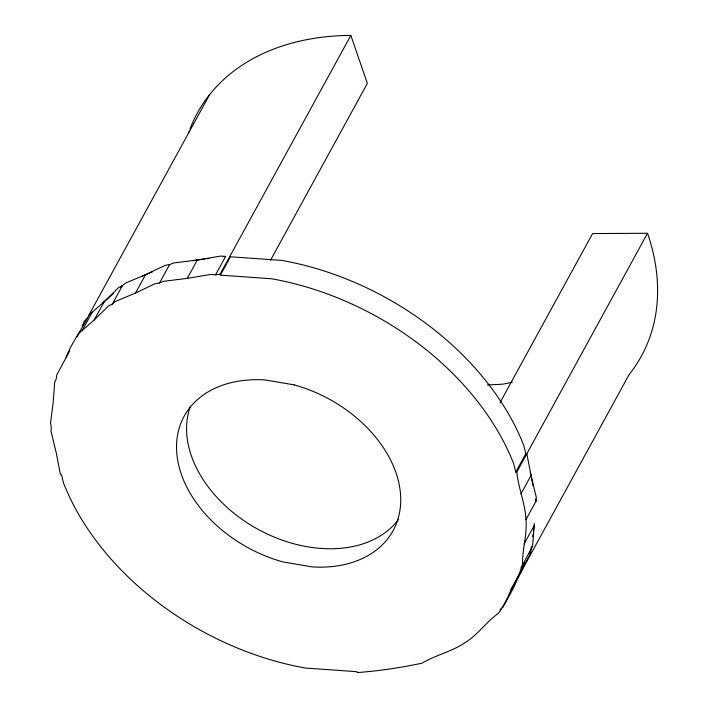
<?xml version="1.0" encoding="UTF-8"?>
<svg xmlns="http://www.w3.org/2000/svg" width="708" height="708" viewBox="0 0 708 708"><rect width="100%" height="100%" fill="white"/><g stroke="black" fill="none" stroke-linecap="round" stroke-linejoin="round"><path stroke-width="1.06" d="M499.945 402.799L592.587 233.587L647.537 233.268L516.778 472.103C518.389 488.148 525.283 503.636 525.947 519.592C527.389 534.46 522.106 549.558 522.539 564.639C519.92 573.321 515.805 581.365 511.176 589.348C507.627 597.862 503.733 605.995 498.414 613.332C486.254 621.889 477.546 635.111 464.944 642.714C452.023 651.555 435.703 655.015 422.136 663.13C400.887 667.741 378.86 670.918 357.151 672.6L356.841 671.688L305.599 668.069A253.101 179.903 28.7 0 1 63.49 482.953L61.508 474.723L60.463 474.732L56.268 452.978L51.003 431.137L51.295 427.243L50.498 423.127L53.144 402.825L54.702 382.196L56.268 378.798L56.764 374.957L69.773 350.717M534.319 523.513L532.602 546.266L520.973 568.037M525.947 519.592L536.009 501.22L536.301 497.326L530.292 472.378M531.46 546.39L530.531 553.497L515.734 581.321M532.735 536.558L533.027 534.372M533.451 531.097L534.159 525.637L524.097 544.01M66.065 357.487C71.765 342.221 81.854 329.786 88.889 315.131L209.586 94.668M82.101 326.105L84.402 321.105L87.128 318.432M525.248 562.258L512.955 588.985L502.892 607.358M529.257 553.541L530.593 550.629M77.075 336.804L78.827 333.503L94.155 320.043L108.59 305.883L112.298 304.113L115.192 301.573L135.502 293.05L155.105 283.704L159.539 282.97L163.371 281.359L187.284 278.359L210.719 274.456L215.577 274.801L220.091 274.235L350.849 35.4L367.355 83.376L270.474 260.323M511.229 589.782L512.229 587.897M82.163 330.574L92.217 312.201M94.155 320.043L104.218 301.67M112.298 304.113L122.36 285.749L118.652 287.51L102.713 303.148M135.502 293.05L145.556 274.686M159.539 282.97L169.593 264.597L173.433 262.987L204.957 259.031M187.284 278.359L197.337 259.986M215.577 274.801L225.631 256.429L220.781 256.084L193.072 260.694M515.734 472.112L513.751 463.873A253.101 179.903 28.7 0 0 271.642 278.766L220.4 275.147L230.463 256.774L281.704 260.394A253.101 179.903 28.7 0 1 523.814 445.509L525.796 453.74L515.734 472.112L516.778 472.103M520.982 493.857L531.035 475.484M511.176 589.348L521.238 570.975M500.167 610.03L501.229 608.101M514.291 584.321L629.173 374.497A253.101 179.903 28.7 0 0 647.537 233.268M88.889 315.131L113.289 293.705M120.705 287.191L125.254 283.2L152.574 271.739M142.662 276.067L165.168 265.332L169.593 264.597M207.134 258.756L209.311 258.482M223.454 256.703L225.631 256.429M487.476 384.975L502.468 384.205A193.549 137.573 28.7 0 0 512.309 382.161M525.796 453.74L526.841 453.731L533.106 486.21M220.091 274.235L220.4 275.147M535.593 499.078L536.009 501.22M188.549 133.007A253.101 179.903 28.7 0 1 189.284 130.945M190.045 128.883A253.101 179.903 28.7 0 1 350.849 35.4M398.427 519.566A119.112 84.659 28.7 0 1 258.34 529.478A119.112 84.659 28.7 0 1 190.408 406.259M294.218 384.895L265.049 379.93A119.112 84.659 28.7 0 0 176.885 454.403A119.112 84.659 28.7 0 0 283.023 561.94L312.193 566.896A119.112 84.659 28.7 0 0 400.365 492.432A119.112 84.659 28.7 0 0 294.218 384.895"/></g></svg>
